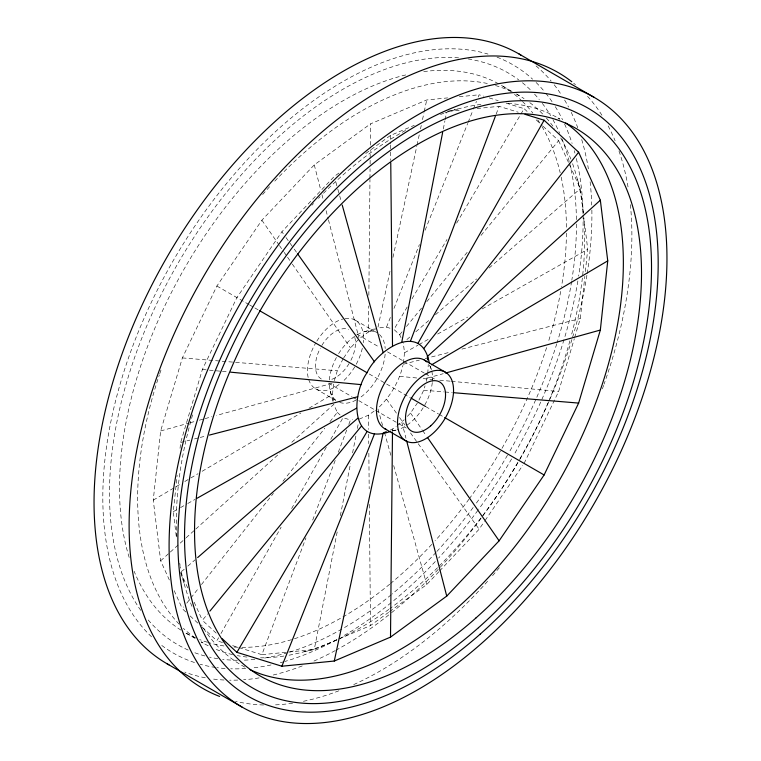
<?xml version="1.0" encoding="UTF-8"?>
<svg xmlns="http://www.w3.org/2000/svg" width="761" height="761" viewBox="0 0 761 761"><rect width="100%" height="100%" fill="white"/><g stroke="black" fill="none" stroke-linecap="round" stroke-linejoin="round"><path stroke-width="0.57" stroke-dasharray="3.81 2.85" d="M343.639 357.955L350.479 347.939L359.173 338.769L368.495 331.967L368.743 305.96M368.847 295.316L369.96 179.444M369.97 178.264L370.065 168.809M370.103 164.081L370.15 159.344M370.16 158.164L370.246 149.888M370.293 145.161L370.493 123.881L426.721 99.967L447.677 97.893M392.486 431.392L392.505 429.033L396.234 426.312M169.342 579.977L160.657 560.79L153.256 500.139L160.657 430.945L182.364 357.917L216.885 286.031L261.879 220.195L314.264 164.89L370.493 123.881M176.257 536.191L173.27 511.696L177.161 475.34M180.043 448.362L180.671 442.502L202.378 369.475L236.899 297.589L281.884 231.753L334.279 176.438L339.996 172.271M333.289 401.066L332.471 394.369L333.699 382.888L216.438 415.458M403.416 363.092L404.519 352.771L403.292 342.716M426.322 381.413L427.672 374.669M427.796 373.518L428.262 364.395M574.65 337.599L580.329 318.498L584.848 276.281M585.342 271.582L587.73 249.304L583.887 217.808M337.171 531.977L314.264 649.485L303.287 651.968M340.348 515.692L350.555 463.335M352.59 452.871L355.996 435.416M357.356 428.433L358.26 423.782M443.33 128.97L444.919 120.828M445.147 119.667L446.507 112.685M389.984 271.287L377.817 328.001L386.502 327.144L392.895 329.123M392.961 257.389L416.79 146.264M417.038 145.113L419.273 134.687M420.51 128.904L421.261 125.432M422.498 119.639L423.991 112.695M424.238 111.544L426.721 99.967M334.355 380.69L337.294 370.778L343.021 358.859M382.583 425.523L377.817 408.362C390.136 396.833 399.106 381.803 402.959 365.347M418.93 400.153L423.706 390.222L425.019 385.817M524.101 463.411L558.622 391.525L574.317 338.721M232.628 645.642L261.879 654.669L305.97 537.884M312.685 520.086L335.363 460.034M338.303 452.243L346.702 430.003M348.804 424.438L350.479 419.986L352.657 419.777M496.182 114.112L499.121 106.331L518.251 112.228M386.502 327.144L390.897 316.129M393.97 308.424L419.425 244.547M425.123 230.231L467.701 123.406M468.139 122.302L472.971 110.193M473.409 109.089L476.481 101.384M478.231 96.98L479.116 94.773L483.615 96.162M222.507 642.522L216.885 640.781L218.635 637.68M220.975 633.552L281.123 527.173M291.634 508.576L326.669 446.602M330.759 439.373L343.021 417.684L350.479 419.986M407.221 306.959L393.96 329.446L399.687 334.754L401.485 338.731M412.043 298.788L446.983 239.496M456.629 223.144L524.101 108.661L527.554 111.867M407.363 416.391L410.521 413.061L417.361 403.045M439.611 570.94L479.116 529.247L484.405 521.504M485.071 520.534L522.778 465.351M185.817 611.968L182.364 608.762L183.829 606.898M186.768 603.178L198.516 588.282M201.456 584.562L273.408 493.347M282.959 481.247L324.814 428.196M329.951 421.689L337.294 412.376L333.699 404.424L291.539 442.522M399.687 334.754L402.702 331.083M406.469 326.479L421.537 308.081M426.807 301.641L468.234 251.054M481.038 235.425L558.622 140.68L543.088 126.278M216.181 633.123L202.378 620.32L207.648 613.88M397.166 425.627L404.205 419.73M389.556 611.663L426.721 584.562L438.812 571.796M160.657 560.79L169.446 552.857M170.321 552.058L185.256 538.569M186.131 537.77L194.911 529.837M195.796 529.047L280.115 452.843M406.869 339.596L411.34 335.706M415.81 331.815L429.223 320.143M435.473 314.702L476.605 278.906M489.123 268.015L580.329 188.652L576.99 177.903M184.01 583.097L180.671 572.348L184.248 569.238M187.824 566.127L194.978 559.896M365.727 153.503L390.507 135.429L414.298 125.318M359.173 419.13L368.495 415.164L375.021 410.407M388.861 609.361A316.053 182.469 -60 0 1 338.017 639.326L370.493 625.571L388.595 612.358M153.256 500.139L180.747 483.92M184.818 481.513L189.917 478.507M190.935 477.908L198.06 473.694M202.131 471.297L300.899 412.995M309.052 408.191L332.471 394.369M404.519 352.771L417.97 345.171M419.007 344.581L430.393 338.16M437.642 334.06L467.654 317.109M482.151 308.928L587.73 249.304M173.27 511.696L179.482 508.186M180.519 507.606L186.73 504.096M187.758 503.516L195.006 499.425M368.495 331.967L376.781 328.448M390.441 429.908L392.505 429.033M336.971 639.82L314.264 649.485L261.879 654.669M160.657 430.945L189.118 423.04M190.26 422.726L194.806 421.461M199.363 420.196L203.919 418.93M205.061 418.617L211.891 416.724M427.302 378.112L443.244 373.68M364.509 331.644L374.488 328.914M403.292 364.243L419.387 360.086M425.133 358.602L449.275 352.362M461.917 349.099L580.329 318.498M180.671 442.502L189.87 440.124M194.464 438.935L199.068 437.746M200.219 437.451L205.965 435.967M457.713 109.032L446.736 111.515L461.87 110.022M391.848 431.03L396.177 430.051M459.321 96.733L479.116 94.773M477.004 108.519L499.121 106.331M182.364 357.917L234.398 362.236M235.587 362.341L337.294 370.778M423.706 390.222L443.815 391.886M444.995 391.991L452.091 392.571M399.687 376.353L417.351 378.036M423.24 378.598L432.657 379.501M439.715 380.177L450.312 381.185M451.492 381.299L558.622 391.525M202.378 369.475L208.257 370.036M209.437 370.15L221.213 371.273M222.393 371.387L228.271 371.948M489.237 97.903L498.236 100.68M506.103 103.106L524.101 108.661M512.096 91.539L500.995 85.127A316.053 182.469 -60 0 1 510.717 91.482M517.138 94.45L519.154 95.61M557.899 117.974L559.915 119.144A316.053 182.469 -60 0 0 506.103 103.315M355.282 320.191L376.077 332.196M356.785 334.127L379.301 347.13M387.492 351.848L402.835 360.714M403.863 361.304L424.334 373.128M425.351 373.718L435.587 379.625M216.885 286.031L249.189 304.685M249.703 304.98L254.317 307.644M254.83 307.939L258.93 310.307M369.247 374.003L385.618 383.458M386.645 384.048L410.36 397.737M425.732 406.612L438.488 413.984M439.049 414.307L443.615 416.942M328.486 383.154L352.02 396.738M353.047 397.328L374.536 409.741M375.563 410.331L406.26 428.053M315.663 388.814L335.458 400.248M195.035 638.365L184.952 632.543A316.053 182.469 -60 0 0 195.311 637.785M203.101 643.026L201.085 641.856A316.053 182.469 -60 0 0 209.227 646.298M244.871 667.14L241.846 665.39A316.053 182.469 -60 0 1 201.475 625.009M536.182 119.867L542.232 125.47M337.294 412.376L340.567 415.411M190.126 615.963L197.898 623.173M202.207 627.178L216.885 640.781M281.884 231.753L283.263 233.675M286.003 237.527L289.437 242.35M290.122 243.311L293.546 248.124M294.241 249.094L296.98 252.947M386.502 399.192L396.795 413.642M399.535 417.494L405.023 425.199M410.512 432.914L479.116 529.247M410.521 413.061L422.022 429.632M422.697 430.612L426.074 435.482M261.879 220.195L278.783 244.576M279.458 245.546L283.52 251.396M284.195 252.376L286.897 256.276M287.582 257.256L291.634 263.106M292.31 264.077L350.479 347.939M558.622 140.68L580.329 188.652L583.316 213.147M180.671 572.348L188.386 589.404M194.179 602.198L202.378 620.32M174.164 590.641L182.364 608.762M430.26 366.127L431.582 370.369M335.867 182.164L337.456 187.881M337.779 189.023L339.358 194.749M339.682 195.891L341.27 201.608M384.486 432.391L390.831 455.268M393.694 465.57L426.721 584.562M330.188 391.078L333.404 403.311M401.827 422.231L405.965 438.241M314.264 164.89L320.771 190.05M321.951 194.626L323.13 199.211M326.089 210.645L328.153 218.654M328.448 219.796L358.869 337.627M390.507 135.429L390.583 143.753M390.593 144.942L390.65 150.887M390.669 152.076L390.745 160.4M368.495 415.164L368.628 429.432M368.676 434.179L368.762 443.692M368.857 453.204L369.19 488.866M369.342 504.315L370.493 625.571M573.651 83.196A355.52 205.261 -60 0 1 575.478 84.699M587.549 96.333A355.52 205.261 -60 0 1 602.474 116.091M608.134 125.898A355.52 205.261 -60 0 1 615.116 140.785M618.978 150.973A355.52 205.261 -60 0 1 628.434 189.394M630.393 204.652A355.52 205.261 -60 0 1 604.053 384.191M603.654 385.323A355.52 205.261 -60 0 1 602.018 389.841M499.349 567.677A355.52 205.261 -60 0 1 491.549 576.8M487.592 581.299A355.52 205.261 -60 0 1 353.161 684.843M338.959 690.769A355.52 205.261 -60 0 1 300.966 701.785M292.585 703.212A355.52 205.261 -60 0 1 273.827 704.933M263.61 704.981A355.52 205.261 -60 0 1 235.568 701.357M514.446 94.345A316.053 182.469 -60 0 1 521.58 100.604M522.436 101.441A316.053 182.469 -60 0 1 532.881 113.151M537.761 119.877A316.053 182.469 -60 0 1 541.375 125.508M541.956 126.478A316.053 182.469 -60 0 1 560.191 172.766M561.18 177.142A316.053 182.469 -60 0 1 566.45 228.547M566.441 233.113A316.053 182.469 -60 0 1 561.523 286.602M560.686 291.396A316.053 182.469 -60 0 1 548.053 342.983M546.607 347.577A316.053 182.469 -60 0 1 500.995 450.074M500.405 451.102A316.053 182.469 -60 0 1 469.718 498.198M469.014 499.159A316.053 182.469 -60 0 1 435.045 540.824M431.782 544.372A316.053 182.469 -60 0 1 390.631 583.44M389.689 584.22A316.053 182.469 -60 0 1 292.576 639.335M291.511 639.668A316.053 182.469 -60 0 1 238.983 647.288M237.86 647.25A316.053 182.469 -60 0 1 232.324 646.926M223.953 645.965A316.053 182.469 -60 0 1 208.647 642.626M207.496 642.284A316.053 182.469 -60 0 1 199.658 639.582M181.004 630.146A316.053 182.469 -60 0 1 134.145 571.292M129.199 557.461A316.053 182.469 -60 0 1 184.504 268.376A316.053 182.469 -60 0 1 406.888 74.664M423.753 71.591A316.053 182.469 -60 0 1 498.988 83.995M516.129 93.926A316.053 182.469 -60 0 1 524.082 98.635M529.818 102.659A316.053 182.469 -60 0 1 543.116 114.473M546.379 118.022A316.053 182.469 -60 0 1 554.664 128.552M560.686 137.931A316.053 182.469 -60 0 1 570.855 159.106M572.567 163.672A316.053 182.469 -60 0 1 583.297 213.099M583.735 217.941A316.053 182.469 -60 0 1 582.507 276.842M582.365 278.022A316.053 182.469 -60 0 1 571.15 336.267M569.903 340.842A316.053 182.469 -60 0 1 548.5 401.789M548.034 402.873A316.053 182.469 -60 0 1 519.154 460.557M517.965 462.602A316.053 182.469 -60 0 1 438.355 566.888M437.518 567.725A316.053 182.469 -60 0 1 389.822 608.667M336.914 639.83A316.053 182.469 -60 0 1 288.752 655.25M283.939 656.049A316.053 182.469 -60 0 1 260.519 657.827M246.954 657.066A316.053 182.469 -60 0 1 237.318 655.63M232.6 654.622A316.053 182.469 -60 0 1 214.535 648.733M195.282 638.032A316.053 182.469 -60 0 1 183.391 628.367M179.139 624.153A316.053 182.469 -60 0 1 159.363 374.831M159.753 373.689A316.053 182.469 -60 0 1 161.313 369.104M262.631 194.55A316.053 182.469 -60 0 1 270.688 185.551M274.788 181.156A316.053 182.469 -60 0 1 488.486 83.739M495.459 85.527A316.053 182.469 -60 0 1 510.926 91.33M379.482 334.555A39.62 22.878 -60 0 1 385.199 348.538M385.142 354.15A39.62 22.878 -60 0 1 359.078 398.307M356.215 400.01A39.62 22.878 -60 0 1 338.322 401.856M335.791 400.267A39.62 22.878 -60 0 1 329.237 383.259M329.37 380.015A39.62 22.878 -60 0 1 337.446 355.644M338.626 353.675A39.62 22.878 -60 0 1 356.348 335.268M357.251 334.726A39.62 22.878 -60 0 1 377.066 332.766M345.047 318.574A39.62 22.878 -60 0 1 363.254 342.688M362.312 348.281A39.62 22.878 -60 0 1 355.282 365.946M354.702 366.926A39.62 22.878 -60 0 1 342.726 381.565M339.13 384.467A39.62 22.878 -60 0 1 308.747 379.653M308.157 377.475A39.62 22.878 -60 0 1 315.663 343.068M316.842 341.099A39.62 22.878 -60 0 1 342.726 319.068M354.797 337.361A28.3 16.342 -60 0 1 350.136 361.76M349.09 363.577A28.3 16.342 -60 0 1 330.293 379.815M321.323 379.016A28.3 16.342 -60 0 1 320.305 348.177M321.855 345.427A28.3 16.342 -60 0 1 348.671 329.513M429.366 365.071A39.62 22.878 -60 0 1 432.4 381.432M432.296 382.555A39.62 22.878 -60 0 1 424.324 405.803M423.145 407.772A39.62 22.878 -60 0 1 406.336 425.599M404.519 426.721A39.62 22.878 -60 0 1 397.261 429.803M396.101 430.079A39.62 22.878 -60 0 1 391.573 430.536M191.962 606.365A316.053 182.469 -60 0 1 180.328 566.66M180.119 565.518A316.053 182.469 -60 0 1 179.729 563.226M176.847 536.933A316.053 182.469 -60 0 1 193.399 412.139M311.886 205.27A316.053 182.469 -60 0 1 313.522 203.52M318.488 198.336A316.053 182.469 -60 0 1 320.143 196.642M323.482 193.275A316.053 182.469 -60 0 1 406.441 129.95M440.543 114.454A316.053 182.469 -60 0 1 443.806 113.303M444.89 112.932A316.053 182.469 -60 0 1 481.837 104.295M468.177 58.977A330.198 190.64 -60 0 1 518.707 79.867M522.417 82.73A330.198 190.64 -60 0 1 531.216 90.654M534.536 94.098A330.198 190.64 -60 0 1 539.292 99.548M542.298 103.353A330.198 190.64 -60 0 1 550.631 115.691M552.914 119.639A330.198 190.64 -60 0 1 559.658 133.299M561.96 138.863A330.198 190.64 -60 0 1 569.323 161.998M569.589 163.063A330.198 190.64 -60 0 1 576.438 220.3M576.457 224.029A330.198 190.64 -60 0 1 571.815 280.21M571.625 281.418A330.198 190.64 -60 0 1 557.119 342.631M556.767 343.782A330.198 190.64 -60 0 1 508.662 453.147M507.492 455.173A330.198 190.64 -60 0 1 475.939 503.696M473.161 507.482A330.198 190.64 -60 0 1 436.833 551.516M436.015 552.391A330.198 190.64 -60 0 1 392.153 593.999M391.202 594.779A330.198 190.64 -60 0 1 342.973 628.443M341.898 629.062A330.198 190.64 -60 0 1 288.847 652.348M287.791 652.662A330.198 190.64 -60 0 1 263.163 658.284M254.811 659.387A330.198 190.64 -60 0 1 243.092 660.196M237.365 660.263A330.198 190.64 -60 0 1 222.593 659.349M217.779 658.693A330.198 190.64 -60 0 1 209.484 657.104M204.842 655.953A330.198 190.64 -60 0 1 193.579 652.282M188.176 650.046A330.198 190.64 -60 0 1 147.434 619.054M140.766 610.379A330.198 190.64 -60 0 1 177.874 263.515A330.198 190.64 -60 0 1 459.72 57.95M497.019 57.151A339.634 196.091 -60 0 1 532.624 79.211M536.096 82.492A339.634 196.091 -60 0 1 545.047 92.309M545.808 93.261A339.634 196.091 -60 0 1 552.838 102.849M555.273 106.626A339.634 196.091 -60 0 1 562.569 119.772M564.605 124.072A339.634 196.091 -60 0 1 572.101 143.468M574.279 150.688A339.634 196.091 -60 0 1 574.945 153.132M576.305 158.469A339.634 196.091 -60 0 1 583.069 213.908M583.097 215.154A339.634 196.091 -60 0 1 578.645 276.129M577.875 280.952A339.634 196.091 -60 0 1 564.339 338.578M563.987 339.729A339.634 196.091 -60 0 1 513.96 454.85M511.611 458.912A339.634 196.091 -60 0 1 478.602 509.385M477.908 510.327A339.634 196.091 -60 0 1 438.574 558.041M435.292 561.542A339.634 196.091 -60 0 1 392.029 601.98M391.078 602.75A339.634 196.091 -60 0 1 342.973 636.148M336.41 639.83A339.634 196.091 -60 0 1 285.052 661.404M283.986 661.709A339.634 196.091 -60 0 1 278.364 663.221M271.03 664.952A339.634 196.091 -60 0 1 251.672 668.034M245.736 668.538A339.634 196.091 -60 0 1 230.697 668.795M225.104 668.5A339.634 196.091 -60 0 1 216.809 667.635M215.601 667.464A339.634 196.091 -60 0 1 200.219 664.258M194.512 662.527A339.634 196.091 -60 0 1 159.658 643.816M151.572 636.833A339.634 196.091 -60 0 1 173.156 260.785A339.634 196.091 -60 0 1 488.029 54.079M536.048 65.931A352.039 203.244 -60 0 1 551.164 81.066M554.208 84.804A352.039 203.244 -60 0 1 561.647 95.249M564.624 100.043A352.039 203.244 -60 0 1 568.553 107.063M571.197 112.295A352.039 203.244 -60 0 1 577.77 127.819M581.699 139.567A352.039 203.244 -60 0 1 588.367 168.866M590.117 181.812A352.039 203.244 -60 0 1 591.744 205.08M591.868 210.084A352.039 203.244 -60 0 1 587.102 274.046M586.912 275.244A352.039 203.244 -60 0 1 572.272 338.341M571.92 339.482A352.039 203.244 -60 0 1 519.582 459.435M517.803 462.507A352.039 203.244 -60 0 1 481.742 517.347M481.038 518.298A352.039 203.244 -60 0 1 439.049 568.534M438.231 569.39A352.039 203.244 -60 0 1 389.727 614.165M388.776 614.917A352.039 203.244 -60 0 1 336.4 649.97M335.306 650.56A352.039 203.244 -60 0 1 312.134 661.861M302.25 665.913A352.039 203.244 -60 0 1 271.23 675.492M259.092 677.889A352.039 203.244 -60 0 1 243.577 679.754M237.727 680.077A352.039 203.244 -60 0 1 229.67 680.182M224.038 680.011A352.039 203.244 -60 0 1 211.282 678.783M205.327 677.794A352.039 203.244 -60 0 1 184.752 672.087"/><path stroke-width="1.14" d="M222.222 638.726L236.899 652.339L281.884 666.227L334.279 661.033L390.507 637.119L392.476 432.581M390.764 431.278C350.117 446.555 351.344 394.854 367.04 372.728C377.96 348.871 421.661 321.104 429.28 362.94M390.507 637.119L446.736 596.11L499.121 540.805L544.115 474.969L578.636 403.083L600.343 330.055L607.744 260.861L600.343 200.21L578.636 152.238L544.115 120.219L524.995 114.312M401.827 341.87L442.645 132.462M334.279 661.033L383.183 432.999L386.293 431.677M410.521 341.014L495.344 116.338M281.884 666.227L374.498 433.856M417.979 343.316L544.115 120.219M236.899 652.339L367.04 431.554M423.706 348.624L578.636 152.238M209.903 611.121L361.313 426.246M600.343 200.21L427.302 356.576L427.711 359.934M197.66 557.566L357.708 418.284M431.582 364.833L607.744 260.861M197.08 498.255L356.481 408.229M445.518 373.052L600.343 330.055M209.408 435.073L357.708 396.757M453.271 392.676L578.636 403.083M230.631 372.167L361.313 384.647M518.992 53.964L594.046 97.294A352.039 203.244 -60 0 1 482.455 642.607A352.039 203.244 -60 0 1 177.579 466.588A352.039 203.244 -60 0 1 594.046 97.294M424.324 360.048L445.337 372.186A39.62 22.878 -60 0 1 432.781 433.561A39.62 22.878 -60 0 1 398.469 413.746A39.62 22.878 -60 0 1 445.337 372.186M259.444 310.602L367.04 372.728M411.206 398.222L425.532 406.498M444.643 417.532L544.115 474.969M384.705 428.681L405.718 440.809M166.954 663.706L242.008 707.036M297.665 253.908L374.498 361.808M427.425 437.432L499.121 540.805M342.222 205.042L383.183 352.638M406.555 440.533L446.736 596.11M390.764 162.778L392.505 345.836M219.606 696.429A355.52 205.261 -60 0 1 201.732 279.629A355.52 205.261 -60 0 1 571.806 81.731M565.718 122.968A316.053 182.469 -60 0 1 557.899 482.921A316.053 182.469 -60 0 1 250.074 669.67M386.502 429.546A39.62 22.878 -60 0 1 385.142 382.174A39.62 22.878 -60 0 1 426.74 361.836M168.952 664.829A352.039 203.244 -60 0 1 166.954 257.208A352.039 203.244 -60 0 1 520.962 55.125M475.863 618.027A316.053 182.469 -60 0 0 576.048 128.457A316.053 182.469 -60 0 0 202.16 460.005A316.053 182.469 -60 0 0 475.863 618.027M430.707 425.827A28.3 16.342 -60 0 0 439.677 381.984A28.3 16.342 -60 0 0 406.203 411.672A28.3 16.342 -60 0 0 430.707 425.827M478.46 627.701A330.198 190.64 -60 0 0 583.126 116.205A330.198 190.64 -60 0 0 192.495 462.593A330.198 190.64 -60 0 0 478.46 627.701M480.181 634.141A339.634 196.091 -60 0 0 587.844 108.033A339.634 196.091 -60 0 0 186.055 464.324A339.634 196.091 -60 0 0 480.181 634.141"/></g></svg>
